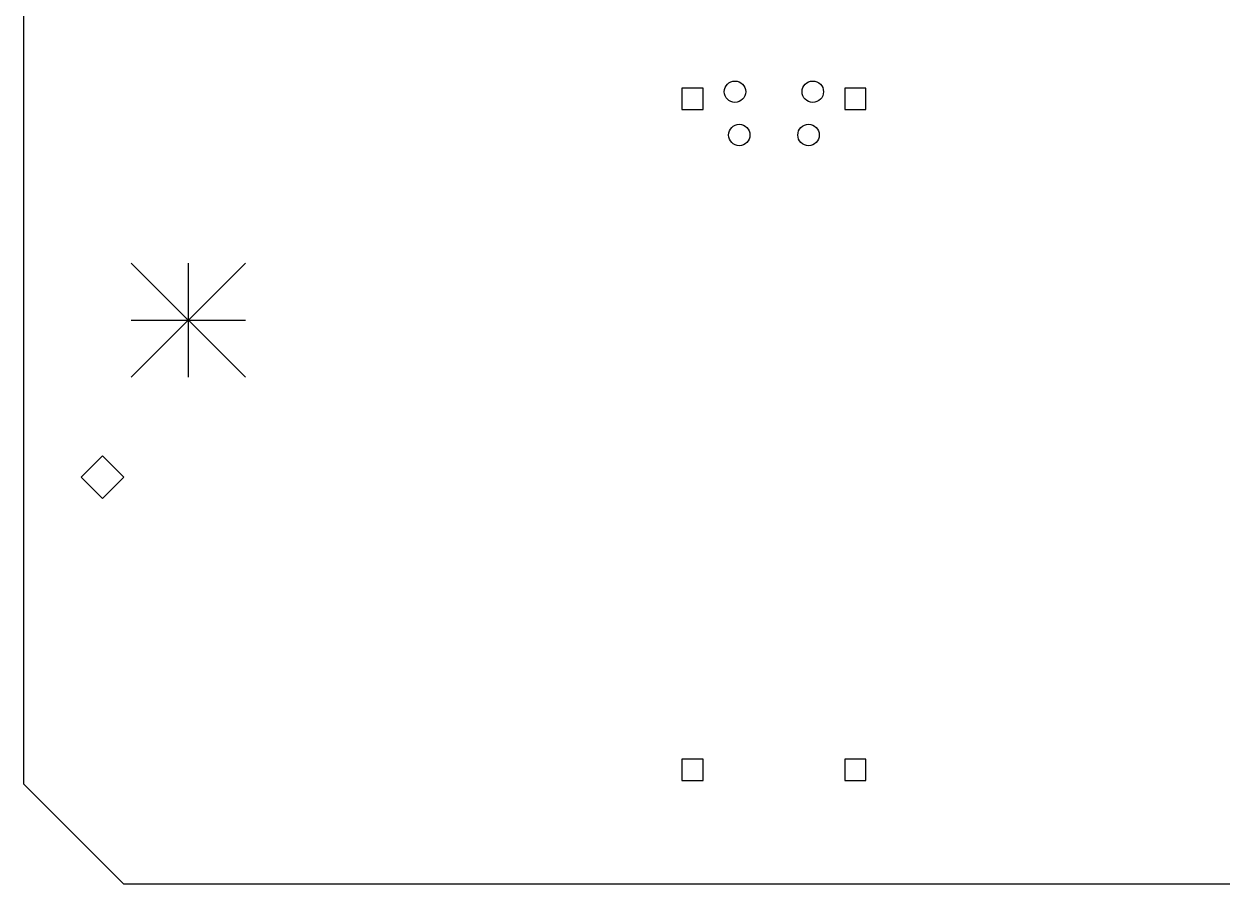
# Model space of a CAD drawing. Extents: x -27 to 322, y -216 to -27.
# Drawn here: x -25 to 58.9, y -183.3 to -123 of the extents above; entities that cross this region are included whole.
import ezdxf

# ---------------------------------------------------------------- set-up
doc = ezdxf.new("R2010")
doc.units = 0
doc.layers.add('BLACK', color=7, linetype='CONTINUOUS')

msp = doc.modelspace()

# ---------------------------------------------------------------- linework, layer by layer
at = {"layer": 'BLACK', "linetype": 'CONTINUOUS'}
for p, q in [((-24.9989, -176.254), (-24.9989, -36.2536)), ((22.5436, -127.511), (21.0586, -127.511)), ((21.0586, -127.511), (21.0586, -128.996)), ((22.5436, -128.996), (22.5436, -127.511)), ((33.9436, -127.511), (32.4586, -127.511)), ((32.4586, -127.511), (32.4586, -128.996)), ((33.9436, -128.996), (33.9436, -127.511)), ((21.0586, -128.996), (22.5436, -128.996)), ((32.4586, -128.996), (33.9436, -128.996)), ((-17.4989, -139.754), (-9.4989, -147.754)), ((-9.4989, -139.754), (-17.4989, -147.754)), ((-13.4989, -139.754), (-13.4989, -147.754)), ((-17.4989, -143.754), (-9.4989, -143.754)), ((-19.4989, -153.254), (-20.9989, -154.754)), ((-17.9989, -154.754), (-19.4989, -153.254)), ((-20.9989, -154.754), (-19.4989, -156.254)), ((-19.4989, -156.254), (-17.9989, -154.754)), ((22.5436, -174.511), (21.0586, -174.511)), ((21.0586, -174.511), (21.0586, -175.996)), ((22.5436, -175.996), (22.5436, -174.511)), ((33.9436, -174.511), (32.4586, -174.511)), ((32.4586, -174.511), (32.4586, -175.996)), ((33.9436, -175.996), (33.9436, -174.511)), ((21.0586, -175.996), (22.5436, -175.996)), ((32.4586, -175.996), (33.9436, -175.996)), ((-17.9989, -183.254), (-24.9989, -176.254)), ((316.001, -183.254), (-17.9989, -183.254))]:
    msp.add_line(p, q, dxfattribs=at)
at = {"layer": 'BLACK'}
for centre in [(24.7761, -127.754), (30.2261, -127.754), (25.0761, -130.784), (29.9261, -130.784)]:
    msp.add_circle(centre, 0.75, dxfattribs=at)

doc.saveas('drawing.dxf')
